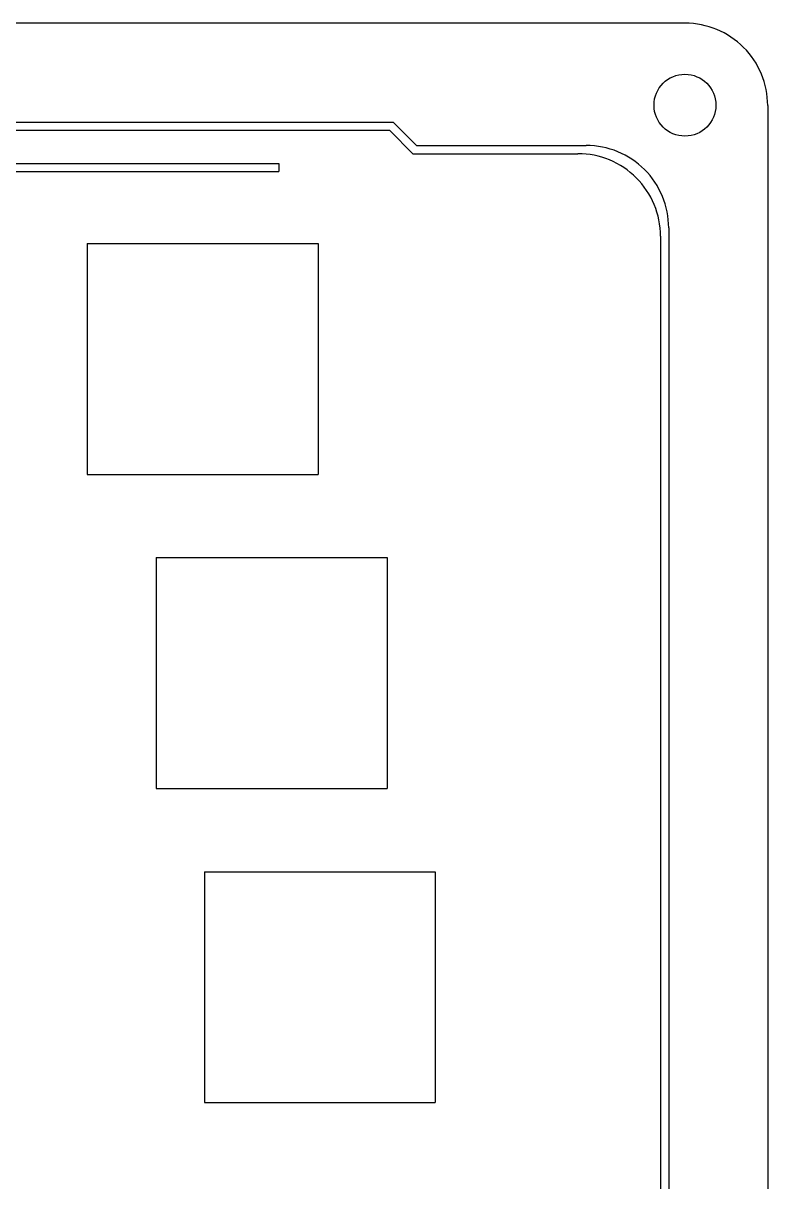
# Model space of a CAD drawing. Extents: x 7 to 394, y -192 to -46.
# Drawn here: x 348.5 to 393.6, y -123.6 to -53.4 of the extents above; entities that cross this region are included whole.
import ezdxf

# ---------------------------------------------------------------- set-up
doc = ezdxf.new("R2010")
doc.units = 0
doc.layers.add('Pcb_9d55', color=7, linetype='CONTINUOUS')

msp = doc.modelspace()

# ---------------------------------------------------------------- linework, layer by layer
at = {"layer": 'Pcb_9d55'}
for p, q in [((388.637, -53.3832), (266.466, -53.3806)), ((388.637, -53.3832, -1.6), (266.466, -53.3806, -1.6)), ((388.637, -53.3832), (266.466, -53.3806)), ((388.637, -53.3832, -1.6), (266.466, -53.3806, -1.6)), ((388.637, -53.3832), (388.637, -53.3832, -1.6)), ((388.637, -53.3832), (388.637, -53.3832, -1.6)), ((390.498, -58.354), (390.498, -58.354, -1.6)), ((390.498, -58.354), (390.498, -58.354, -1.6)), ((393.642, -58.3819), (393.642, -58.3819, -1.6)), ((393.642, -58.3819), (393.647, -172.534)), ((393.642, -58.3819, -1.6), (393.647, -172.534, -1.6)), ((393.642, -58.3819), (393.642, -58.3819, -1.6)), ((393.642, -58.3819), (393.647, -172.534)), ((393.642, -58.3819, -1.6), (393.647, -172.534, -1.6)), ((334.432, -59.3827), (370.931, -59.3827)), ((334.432, -59.3827, -1.6), (370.931, -59.3827, -1.6)), ((334.432, -59.3827), (370.931, -59.3827)), ((334.432, -59.3827, -1.6), (370.931, -59.3827, -1.6)), ((370.931, -59.3827), (370.931, -59.3827, -1.6)), ((370.931, -59.3827), (372.346, -60.7974)), ((370.931, -59.3827, -1.6), (372.346, -60.7974, -1.6)), ((370.931, -59.3827), (370.931, -59.3827, -1.6)), ((370.931, -59.3827), (372.346, -60.7974)), ((370.931, -59.3827, -1.6), (372.346, -60.7974, -1.6)), ((370.721, -59.883), (334.432, -59.883)), ((370.721, -59.883, -1.6), (334.432, -59.883, -1.6)), ((370.721, -59.883), (334.432, -59.883)), ((370.721, -59.883, -1.6), (334.432, -59.883, -1.6)), ((370.721, -59.883), (370.721, -59.883, -1.6)), ((372.135, -61.2978), (370.721, -59.883)), ((372.135, -61.2978, -1.6), (370.721, -59.883, -1.6)), ((370.721, -59.883), (370.721, -59.883, -1.6)), ((372.135, -61.2978), (370.721, -59.883)), ((372.135, -61.2978, -1.6), (370.721, -59.883, -1.6)), ((372.346, -60.7974), (372.346, -60.7974, -1.6)), ((372.346, -60.7974), (382.635, -60.7974)), ((372.346, -60.7974, -1.6), (382.635, -60.7974, -1.6)), ((372.346, -60.7974), (372.346, -60.7974, -1.6)), ((372.346, -60.7974), (382.635, -60.7974)), ((372.346, -60.7974, -1.6), (382.635, -60.7974, -1.6)), ((382.635, -60.7974), (382.635, -60.7974, -1.6)), ((382.635, -60.7974), (382.635, -60.7974, -1.6)), ((372.135, -61.2978), (372.135, -61.2978, -1.6)), ((372.135, -61.2978), (382.137, -61.2978)), ((372.135, -61.2978, -1.6), (382.137, -61.2978, -1.6)), ((372.135, -61.2978), (372.135, -61.2978, -1.6)), ((372.135, -61.2978), (382.137, -61.2978)), ((372.135, -61.2978, -1.6), (382.137, -61.2978, -1.6)), ((382.137, -61.2978), (382.137, -61.2978, -1.6)), ((382.137, -61.2978), (382.137, -61.2978, -1.6)), ((289.563, -61.8846), (363.992, -61.8846)), ((289.563, -61.8846, -1.6), (363.992, -61.8846, -1.6)), ((289.563, -61.8846), (363.992, -61.8846)), ((289.563, -61.8846, -1.6), (363.992, -61.8846, -1.6)), ((289.563, -62.3849), (363.992, -62.3849)), ((289.563, -62.3849, -1.6), (363.992, -62.3849, -1.6)), ((289.563, -62.3849), (363.992, -62.3849)), ((289.563, -62.3849, -1.6), (363.992, -62.3849, -1.6)), ((363.992, -61.8846), (363.992, -61.8846, -1.6)), ((363.992, -61.8846), (363.992, -61.8846, -1.6)), ((363.992, -61.8846), (363.992, -62.3849)), ((363.992, -61.8846, -1.6), (363.992, -62.3849, -1.6)), ((363.992, -61.8846), (363.992, -62.3849)), ((363.992, -61.8846, -1.6), (363.992, -62.3849, -1.6)), ((363.992, -62.3849), (363.992, -62.3849, -1.6)), ((363.992, -62.3849), (363.992, -62.3849, -1.6)), ((387.64, -65.7962), (387.64, -65.7962, -1.6)), ((387.64, -65.7962), (387.642, -165.084)), ((387.64, -65.7962, -1.6), (387.642, -165.084, -1.6)), ((387.64, -65.7962), (387.64, -65.7962, -1.6)), ((387.64, -65.7962), (387.642, -165.084)), ((387.64, -65.7962, -1.6), (387.642, -165.084, -1.6)), ((352.377, -66.741), (352.377, -66.741, -1.6)), ((352.377, -66.741), (366.377, -66.741)), ((352.377, -66.741, -1.6), (366.377, -66.741, -1.6)), ((352.377, -66.741), (352.377, -66.741, -1.6)), ((352.377, -66.741), (352.377, -80.7415)), ((352.377, -66.741, -1.6), (352.377, -80.7415, -1.6)), ((352.377, -66.741), (366.377, -66.741)), ((352.377, -66.741), (352.377, -80.7415)), ((352.377, -66.741, -1.6), (366.377, -66.741, -1.6)), ((352.377, -66.741, -1.6), (352.377, -80.7415, -1.6)), ((366.377, -66.741), (366.377, -66.741, -1.6)), ((366.377, -66.741), (366.377, -66.741, -1.6)), ((366.377, -66.741), (366.377, -80.7415)), ((366.377, -66.741, -1.6), (366.377, -80.7415, -1.6)), ((366.377, -66.741), (366.377, -80.7415)), ((366.377, -66.741, -1.6), (366.377, -80.7415, -1.6)), ((387.142, -66.2965), (387.142, -66.2965, -1.6)), ((387.142, -66.2965), (387.142, -164.576)), ((387.142, -66.2965, -1.6), (387.142, -164.576, -1.6)), ((387.142, -66.2965), (387.142, -66.2965, -1.6)), ((387.142, -66.2965), (387.142, -164.576)), ((387.142, -66.2965, -1.6), (387.142, -164.576, -1.6)), ((352.377, -80.7415), (352.377, -80.7415, -1.6)), ((352.377, -80.7415), (352.377, -80.7415, -1.6)), ((352.377, -80.7415), (366.377, -80.7415)), ((352.377, -80.7415, -1.6), (366.377, -80.7415, -1.6)), ((352.377, -80.7415), (366.377, -80.7415)), ((352.377, -80.7415, -1.6), (366.377, -80.7415, -1.6)), ((366.377, -80.7415), (366.377, -80.7415, -1.6)), ((366.377, -80.7415), (366.377, -80.7415, -1.6)), ((356.568, -85.791), (356.568, -85.791, -1.6)), ((356.568, -85.791), (370.568, -85.791)), ((356.568, -85.791, -1.6), (370.568, -85.791, -1.6)), ((356.568, -85.791), (356.568, -85.791, -1.6)), ((356.568, -85.791), (356.568, -99.7915)), ((356.568, -85.791, -1.6), (356.568, -99.7915, -1.6)), ((356.568, -85.791), (370.568, -85.791)), ((356.568, -85.791), (356.568, -99.7915)), ((356.568, -85.791, -1.6), (370.568, -85.791, -1.6)), ((356.568, -85.791, -1.6), (356.568, -99.7915, -1.6)), ((370.568, -85.791), (370.568, -85.791, -1.6)), ((370.568, -85.791), (370.568, -85.791, -1.6)), ((370.568, -85.791), (370.568, -99.7915)), ((370.568, -85.791, -1.6), (370.568, -99.7915, -1.6)), ((370.568, -85.791), (370.568, -99.7915)), ((370.568, -85.791, -1.6), (370.568, -99.7915, -1.6)), ((356.568, -99.7915), (356.568, -99.7915, -1.6)), ((356.568, -99.7915), (356.568, -99.7915, -1.6)), ((356.568, -99.7915), (370.568, -99.7915)), ((356.568, -99.7915, -1.6), (370.568, -99.7915, -1.6)), ((356.568, -99.7915), (370.568, -99.7915)), ((356.568, -99.7915, -1.6), (370.568, -99.7915, -1.6)), ((370.568, -99.7915), (370.568, -99.7915, -1.6)), ((370.568, -99.7915), (370.568, -99.7915, -1.6)), ((359.489, -104.841), (359.489, -104.841, -1.6)), ((359.489, -104.841), (373.489, -104.841)), ((359.489, -104.841, -1.6), (373.489, -104.841, -1.6)), ((359.489, -104.841), (359.489, -104.841, -1.6)), ((359.489, -104.841), (359.489, -118.842)), ((359.489, -104.841, -1.6), (359.489, -118.842, -1.6)), ((359.489, -104.841), (373.489, -104.841)), ((359.489, -104.841), (359.489, -118.842)), ((359.489, -104.841, -1.6), (373.489, -104.841, -1.6)), ((359.489, -104.841, -1.6), (359.489, -118.842, -1.6)), ((373.489, -104.841), (373.489, -104.841, -1.6)), ((373.489, -104.841), (373.489, -104.841, -1.6)), ((373.489, -104.841), (373.489, -118.842)), ((373.489, -104.841, -1.6), (373.489, -118.842, -1.6)), ((373.489, -104.841), (373.489, -118.842)), ((373.489, -104.841, -1.6), (373.489, -118.842, -1.6)), ((359.489, -118.842), (359.489, -118.842, -1.6)), ((359.489, -118.842), (359.489, -118.842, -1.6)), ((359.489, -118.842), (373.489, -118.842)), ((359.489, -118.842, -1.6), (373.489, -118.842, -1.6)), ((359.489, -118.842), (373.489, -118.842)), ((359.489, -118.842, -1.6), (373.489, -118.842, -1.6)), ((373.489, -118.842), (373.489, -118.842, -1.6)), ((373.489, -118.842), (373.489, -118.842, -1.6))]:
    msp.add_line(p, q, dxfattribs=at)
msp.add_circle((388.623, -58.354), 1.875, dxfattribs=at)
msp.add_circle((388.623, -58.354), 1.875, dxfattribs=at)
msp.add_circle((388.623, -58.354), 1.875, dxfattribs=at)
msp.add_circle((388.623, -58.354), 1.875, dxfattribs=at)
for centre in [(388.64, -58.3844), (388.64, -58.3844, -1.6), (388.64, -58.3844), (388.64, -58.3844, -1.6), (382.638, -65.7987), (382.638, -65.7987, -1.6), (382.638, -65.7987), (382.638, -65.7987, -1.6), (382.14, -66.2991), (382.14, -66.2991, -1.6), (382.14, -66.2991), (382.14, -66.2991, -1.6)]:
    msp.add_arc(centre, 5.0013, 0.029087, 90.0342, dxfattribs=at)

doc.saveas('drawing.dxf')
